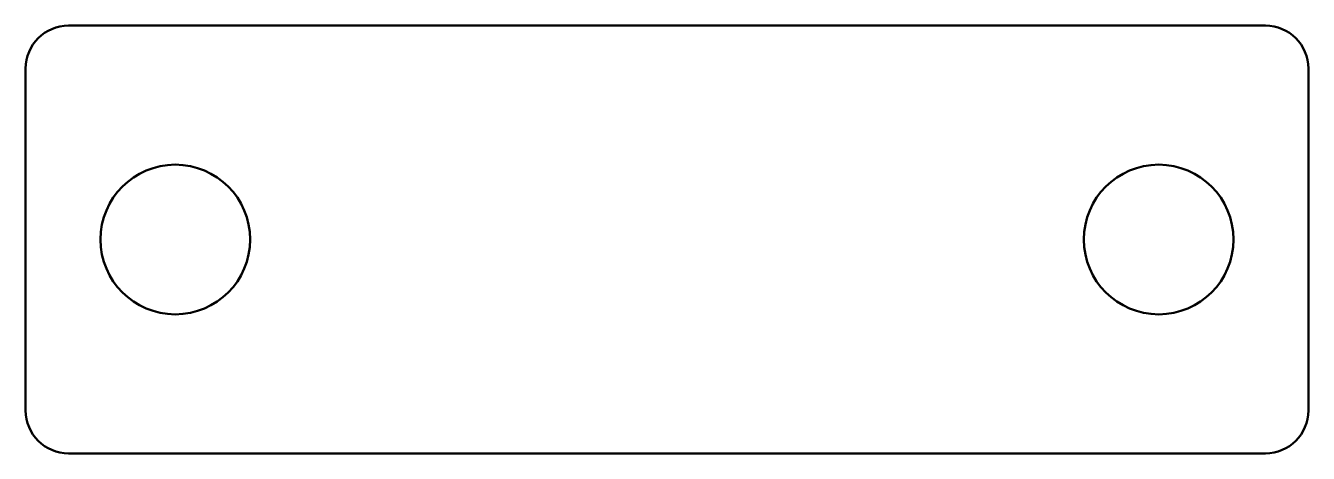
# Model space of a CAD drawing. Header units: millimetres. Extents: x 0.4 to 60.4, y 0.4 to 20.4.
import ezdxf

# ---------------------------------------------------------------- set-up
doc = ezdxf.new("R2010")
doc.units = ezdxf.units.MM
doc.layers.add('IV_INTERIOR_PROFILES', color=7, linetype='Continuous', lineweight=50)
doc.layers.add('IV_OUTER_PROFILE', color=7, linetype='Continuous', lineweight=50)

msp = doc.modelspace()

# ---------------------------------------------------------------- linework, layer by layer
at = {"layer": 'IV_INTERIOR_PROFILES'}
for centre in [(7.414, 10.414), (53.414, 10.414)]:
    msp.add_circle(centre, 3.5, dxfattribs=at)
at = {"layer": 'IV_OUTER_PROFILE'}
for p, q in [((2.414, 20.414), (58.414, 20.414)), ((0.414, 2.414), (0.414, 18.414)), ((60.414, 18.414), (60.414, 2.414)), ((58.414, 0.414), (2.414, 0.414))]:
    msp.add_line(p, q, dxfattribs=at)
for centre, start, end in [((2.414, 18.414), 90, 180), ((58.414, 18.414), 0, 90), ((2.414, 2.414), 180, 270), ((58.414, 2.414), 270, 0)]:
    msp.add_arc(centre, 2, start, end, dxfattribs=at)

doc.saveas('drawing.dxf')
